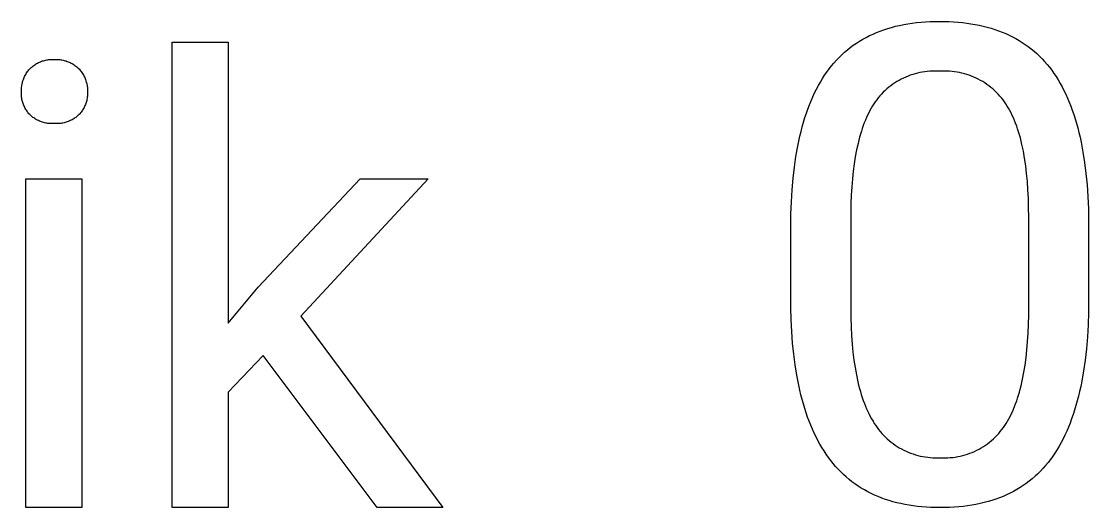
# Model space of a CAD drawing. Header units: millimetres. Extents: x 3269 to 7089, y 1744 to 4413.
# Drawn here: x 6159 to 6234.9, y 1911.6 to 1946.1 of the extents above; entities that cross this region are included whole.
import ezdxf

# ---------------------------------------------------------------- set-up
doc = ezdxf.new("R2010")
doc.units = ezdxf.units.MM
doc.header["$MEASUREMENT"] = 0
doc.layers.add('Domyślny', color=7, linetype='Continuous', true_color=0x000000)

msp = doc.modelspace()

# ---------------------------------------------------------------- linework, layer by layer
at = {"layer": 'Domyślny'}
for p, q in [((6223.602, 1946.131), (6223.935, 1946.141)), ((6223.935, 1946.141), (6224.274, 1946.145)), ((6224.274, 1946.145), (6224.61, 1946.141)), ((6224.61, 1946.141), (6224.94, 1946.131)), ((6219.791, 1945.353), (6220.05, 1945.455)), ((6220.05, 1945.455), (6220.315, 1945.55)), ((6220.315, 1945.55), (6220.586, 1945.638)), ((6220.586, 1945.638), (6220.862, 1945.719)), ((6220.862, 1945.719), (6221.144, 1945.793)), ((6221.144, 1945.793), (6221.431, 1945.86)), ((6221.431, 1945.86), (6221.724, 1945.919)), ((6221.724, 1945.919), (6222.023, 1945.972)), ((6222.023, 1945.972), (6222.328, 1946.018)), ((6222.328, 1946.018), (6222.638, 1946.057)), ((6222.638, 1946.057), (6222.954, 1946.088)), ((6222.954, 1946.088), (6223.275, 1946.113)), ((6223.275, 1946.113), (6223.602, 1946.131)), ((6224.94, 1946.131), (6225.264, 1946.114)), ((6225.264, 1946.114), (6225.583, 1946.09)), ((6225.583, 1946.09), (6225.896, 1946.06)), ((6225.896, 1946.06), (6226.204, 1946.022)), ((6226.204, 1946.022), (6226.506, 1945.978)), ((6226.506, 1945.978), (6226.802, 1945.927)), ((6226.802, 1945.927), (6227.093, 1945.87)), ((6227.093, 1945.87), (6227.379, 1945.805)), ((6227.379, 1945.805), (6227.659, 1945.734)), ((6227.659, 1945.734), (6227.933, 1945.656)), ((6227.933, 1945.656), (6228.201, 1945.571)), ((6228.201, 1945.571), (6228.464, 1945.479)), ((6228.464, 1945.479), (6228.722, 1945.381)), ((6228.722, 1945.381), (6228.974, 1945.275)), ((6169.703, 1911.584), (6169.703, 1944.67)), ((6169.703, 1944.67), (6173.68, 1944.67)), ((6173.68, 1944.67), (6173.68, 1924.693)), ((6218.355, 1944.593), (6218.58, 1944.737)), ((6218.58, 1944.737), (6218.811, 1944.874)), ((6218.811, 1944.874), (6219.048, 1945.005)), ((6219.048, 1945.005), (6219.29, 1945.128)), ((6219.29, 1945.128), (6219.538, 1945.244)), ((6219.538, 1945.244), (6219.791, 1945.353)), ((6228.974, 1945.275), (6229.22, 1945.163)), ((6229.22, 1945.163), (6229.461, 1945.044)), ((6229.461, 1945.044), (6229.696, 1944.919)), ((6229.696, 1944.919), (6229.926, 1944.786)), ((6229.926, 1944.786), (6230.15, 1944.647)), ((6230.15, 1944.647), (6230.368, 1944.501)), ((6217.315, 1943.766), (6217.512, 1943.945)), ((6217.512, 1943.945), (6217.714, 1944.118)), ((6217.714, 1944.118), (6217.922, 1944.283)), ((6217.922, 1944.283), (6218.136, 1944.441)), ((6218.136, 1944.441), (6218.355, 1944.593)), ((6230.368, 1944.501), (6230.581, 1944.348)), ((6230.581, 1944.348), (6230.788, 1944.189)), ((6230.788, 1944.189), (6230.99, 1944.022)), ((6230.99, 1944.022), (6231.186, 1943.849)), ((6159.92, 1943.061), (6159.985, 1943.102)), ((6159.985, 1943.102), (6160.052, 1943.142)), ((6160.052, 1943.142), (6160.119, 1943.179)), ((6160.119, 1943.179), (6160.189, 1943.214)), ((6160.189, 1943.214), (6160.259, 1943.247)), ((6160.259, 1943.247), (6160.33, 1943.277)), ((6160.33, 1943.277), (6160.403, 1943.304)), ((6160.403, 1943.304), (6160.476, 1943.329)), ((6160.476, 1943.329), (6160.55, 1943.351)), ((6160.55, 1943.351), (6160.625, 1943.371)), ((6160.625, 1943.371), (6160.7, 1943.388)), ((6160.7, 1943.388), (6160.776, 1943.403)), ((6160.776, 1943.403), (6160.853, 1943.415)), ((6160.853, 1943.415), (6160.93, 1943.424)), ((6160.93, 1943.424), (6161.007, 1943.43)), ((6161.007, 1943.43), (6161.084, 1943.434)), ((6161.084, 1943.434), (6161.162, 1943.435)), ((6161.162, 1943.435), (6161.239, 1943.434)), ((6161.239, 1943.434), (6161.316, 1943.43)), ((6161.316, 1943.43), (6161.394, 1943.434)), ((6161.394, 1943.434), (6161.472, 1943.435)), ((6161.472, 1943.435), (6161.549, 1943.434)), ((6161.549, 1943.434), (6161.627, 1943.43)), ((6161.627, 1943.43), (6161.705, 1943.423)), ((6161.705, 1943.423), (6161.782, 1943.414)), ((6161.782, 1943.414), (6161.859, 1943.402)), ((6161.859, 1943.402), (6161.935, 1943.388)), ((6161.935, 1943.388), (6162.011, 1943.37)), ((6162.011, 1943.37), (6162.086, 1943.351)), ((6162.086, 1943.351), (6162.16, 1943.328)), ((6162.16, 1943.328), (6162.234, 1943.303)), ((6162.234, 1943.303), (6162.307, 1943.276)), ((6162.307, 1943.276), (6162.378, 1943.246)), ((6162.378, 1943.246), (6162.449, 1943.213)), ((6162.449, 1943.213), (6162.519, 1943.179)), ((6162.519, 1943.179), (6162.587, 1943.141)), ((6162.587, 1943.141), (6162.654, 1943.102)), ((6162.654, 1943.102), (6162.719, 1943.06)), ((6216.585, 1942.978), (6216.759, 1943.185)), ((6216.759, 1943.185), (6216.938, 1943.386)), ((6216.938, 1943.386), (6217.124, 1943.579)), ((6217.124, 1943.579), (6217.315, 1943.766)), ((6231.186, 1943.849), (6231.377, 1943.669)), ((6231.377, 1943.669), (6231.562, 1943.482)), ((6231.562, 1943.482), (6231.741, 1943.289)), ((6231.741, 1943.289), (6231.915, 1943.089)), ((6159.243, 1942.3), (6159.282, 1942.37)), ((6159.282, 1942.37), (6159.323, 1942.44)), ((6159.323, 1942.44), (6159.367, 1942.508)), ((6159.367, 1942.508), (6159.413, 1942.574)), ((6159.413, 1942.574), (6159.461, 1942.639)), ((6159.461, 1942.639), (6159.511, 1942.702)), ((6159.511, 1942.702), (6159.563, 1942.764)), ((6159.563, 1942.764), (6159.618, 1942.818)), ((6159.618, 1942.818), (6159.675, 1942.871)), ((6159.675, 1942.871), (6159.734, 1942.922)), ((6159.734, 1942.922), (6159.794, 1942.97)), ((6159.794, 1942.97), (6159.856, 1943.016)), ((6159.856, 1943.016), (6159.92, 1943.061)), ((6162.719, 1943.06), (6162.783, 1943.016)), ((6162.783, 1943.016), (6162.846, 1942.97)), ((6162.846, 1942.97), (6162.907, 1942.921)), ((6162.907, 1942.921), (6162.966, 1942.871)), ((6162.966, 1942.871), (6163.023, 1942.818)), ((6163.023, 1942.818), (6163.079, 1942.764)), ((6163.079, 1942.764), (6163.132, 1942.703)), ((6163.132, 1942.703), (6163.183, 1942.64)), ((6163.183, 1942.64), (6163.232, 1942.575)), ((6163.232, 1942.575), (6163.278, 1942.509)), ((6163.278, 1942.509), (6163.322, 1942.441)), ((6163.322, 1942.441), (6163.364, 1942.372)), ((6163.364, 1942.372), (6163.404, 1942.301)), ((6216.096, 1942.312), (6216.253, 1942.541)), ((6216.253, 1942.541), (6216.416, 1942.763)), ((6216.416, 1942.763), (6216.585, 1942.978)), ((6222.358, 1942.372), (6222.191, 1942.316)), ((6222.527, 1942.422), (6222.358, 1942.372)), ((6222.698, 1942.467), (6222.527, 1942.422)), ((6222.87, 1942.505), (6222.698, 1942.467)), ((6223.043, 1942.538), (6222.87, 1942.505)), ((6223.218, 1942.565), (6223.043, 1942.538)), ((6223.393, 1942.586), (6223.218, 1942.565)), ((6223.569, 1942.601), (6223.393, 1942.586)), ((6223.745, 1942.61), (6223.569, 1942.601)), ((6223.921, 1942.612), (6223.745, 1942.61)), ((6224.098, 1942.609), (6223.921, 1942.612)), ((6224.274, 1942.6), (6224.098, 1942.609)), ((6224.451, 1942.609), (6224.274, 1942.6)), ((6224.629, 1942.612), (6224.451, 1942.609)), ((6224.807, 1942.61), (6224.629, 1942.612)), ((6224.985, 1942.601), (6224.807, 1942.61)), ((6225.162, 1942.586), (6224.985, 1942.601)), ((6225.338, 1942.565), (6225.162, 1942.586)), ((6225.514, 1942.538), (6225.338, 1942.565)), ((6225.689, 1942.505), (6225.514, 1942.538)), ((6225.862, 1942.466), (6225.689, 1942.505)), ((6226.034, 1942.422), (6225.862, 1942.466)), ((6226.205, 1942.371), (6226.034, 1942.422)), ((6226.374, 1942.315), (6226.205, 1942.371)), ((6231.915, 1943.089), (6232.083, 1942.881)), ((6232.083, 1942.881), (6232.246, 1942.668)), ((6232.246, 1942.668), (6232.403, 1942.447)), ((6232.403, 1942.447), (6232.556, 1942.218)), ((6158.996, 1941.535), (6159.008, 1941.615)), ((6159.008, 1941.615), (6159.024, 1941.694)), ((6159.024, 1941.694), (6159.042, 1941.773)), ((6159.042, 1941.773), (6159.063, 1941.851)), ((6159.063, 1941.851), (6159.087, 1941.928)), ((6159.087, 1941.928), (6159.113, 1942.004)), ((6159.113, 1942.004), (6159.142, 1942.08)), ((6159.142, 1942.08), (6159.173, 1942.154)), ((6159.173, 1942.154), (6159.207, 1942.227)), ((6159.207, 1942.227), (6159.243, 1942.3)), ((6163.404, 1942.301), (6163.44, 1942.229)), ((6163.44, 1942.229), (6163.475, 1942.156)), ((6163.475, 1942.156), (6163.507, 1942.081)), ((6163.507, 1942.081), (6163.536, 1942.006)), ((6163.536, 1942.006), (6163.563, 1941.929)), ((6163.563, 1941.929), (6163.587, 1941.852)), ((6163.587, 1941.852), (6163.608, 1941.774)), ((6163.608, 1941.774), (6163.627, 1941.695)), ((6163.627, 1941.695), (6163.643, 1941.616)), ((6163.643, 1941.616), (6163.656, 1941.536)), ((6215.517, 1941.322), (6215.654, 1941.581)), ((6215.654, 1941.581), (6215.796, 1941.832)), ((6215.796, 1941.832), (6215.944, 1942.076)), ((6215.944, 1942.076), (6216.096, 1942.312)), ((6220.941, 1941.67), (6220.798, 1941.566)), ((6221.087, 1941.769), (6220.941, 1941.67)), ((6221.236, 1941.863), (6221.087, 1941.769)), ((6221.388, 1941.952), (6221.236, 1941.863)), ((6221.544, 1942.036), (6221.388, 1941.952)), ((6221.702, 1942.114), (6221.544, 1942.036)), ((6221.862, 1942.187), (6221.702, 1942.114)), ((6222.026, 1942.254), (6221.862, 1942.187)), ((6222.191, 1942.316), (6222.026, 1942.254)), ((6226.54, 1942.253), (6226.374, 1942.315)), ((6226.705, 1942.185), (6226.54, 1942.253)), ((6226.867, 1942.112), (6226.705, 1942.185)), ((6227.026, 1942.034), (6226.867, 1942.112)), ((6227.183, 1941.95), (6227.026, 1942.034)), ((6227.337, 1941.86), (6227.183, 1941.95)), ((6227.488, 1941.766), (6227.337, 1941.86)), ((6227.635, 1941.666), (6227.488, 1941.766)), ((6227.779, 1941.562), (6227.635, 1941.666)), ((6232.556, 1942.218), (6232.704, 1941.982)), ((6232.704, 1941.982), (6232.847, 1941.739)), ((6232.847, 1941.739), (6232.985, 1941.489)), ((6158.971, 1941.213), (6158.973, 1941.294)), ((6158.972, 1941.132), (6158.971, 1941.213)), ((6158.971, 1941.056), (6158.972, 1941.132)), ((6158.972, 1940.98), (6158.971, 1941.056)), ((6158.976, 1940.903), (6158.972, 1940.98)), ((6158.973, 1941.294), (6158.978, 1941.374)), ((6158.983, 1940.827), (6158.976, 1940.903)), ((6158.978, 1941.374), (6158.985, 1941.455)), ((6158.992, 1940.751), (6158.983, 1940.827)), ((6158.985, 1941.455), (6158.996, 1941.535)), ((6163.656, 1941.536), (6163.666, 1941.456)), ((6163.669, 1940.826), (6163.66, 1940.75)), ((6163.666, 1941.456), (6163.674, 1941.375)), ((6163.675, 1940.903), (6163.669, 1940.826)), ((6163.674, 1941.375), (6163.679, 1941.294)), ((6163.679, 1940.979), (6163.675, 1940.903)), ((6163.679, 1941.294), (6163.681, 1941.213)), ((6163.681, 1941.056), (6163.679, 1940.979)), ((6163.681, 1941.213), (6163.68, 1941.132)), ((6163.68, 1941.132), (6163.681, 1941.056)), ((6215.257, 1940.782), (6215.384, 1941.056)), ((6215.384, 1941.056), (6215.517, 1941.322)), ((6220.025, 1940.846), (6219.911, 1940.711)), ((6220.143, 1940.977), (6220.025, 1940.846)), ((6220.266, 1941.103), (6220.143, 1940.977)), ((6220.393, 1941.226), (6220.266, 1941.103)), ((6220.524, 1941.344), (6220.393, 1941.226)), ((6220.659, 1941.457), (6220.524, 1941.344)), ((6220.798, 1941.566), (6220.659, 1941.457)), ((6227.919, 1941.453), (6227.779, 1941.562)), ((6228.056, 1941.339), (6227.919, 1941.453)), ((6228.188, 1941.22), (6228.056, 1941.339)), ((6228.317, 1941.097), (6228.188, 1941.22)), ((6228.441, 1940.97), (6228.317, 1941.097)), ((6228.561, 1940.839), (6228.441, 1940.97)), ((6228.676, 1940.703), (6228.561, 1940.839)), ((6232.985, 1941.489), (6233.118, 1941.231)), ((6233.118, 1941.231), (6233.246, 1940.966)), ((6233.246, 1940.966), (6233.369, 1940.693)), ((6159.003, 1940.676), (6158.992, 1940.751)), ((6159.017, 1940.601), (6159.003, 1940.676)), ((6159.034, 1940.526), (6159.017, 1940.601)), ((6159.053, 1940.452), (6159.034, 1940.526)), ((6159.075, 1940.379), (6159.053, 1940.452)), ((6159.098, 1940.306), (6159.075, 1940.379)), ((6159.125, 1940.234), (6159.098, 1940.306)), ((6159.154, 1940.164), (6159.125, 1940.234)), ((6159.185, 1940.094), (6159.154, 1940.164)), ((6159.218, 1940.025), (6159.185, 1940.094)), ((6163.463, 1940.092), (6163.429, 1940.024)), ((6163.495, 1940.162), (6163.463, 1940.092)), ((6163.524, 1940.233), (6163.495, 1940.162)), ((6163.551, 1940.305), (6163.524, 1940.233)), ((6163.575, 1940.377), (6163.551, 1940.305)), ((6163.597, 1940.451), (6163.575, 1940.377)), ((6163.617, 1940.525), (6163.597, 1940.451)), ((6163.633, 1940.599), (6163.617, 1940.525)), ((6163.648, 1940.675), (6163.633, 1940.599)), ((6163.66, 1940.75), (6163.648, 1940.675)), ((6214.904, 1939.916), (6215.017, 1940.212)), ((6215.017, 1940.212), (6215.134, 1940.501)), ((6215.134, 1940.501), (6215.257, 1940.782)), ((6219.504, 1940.135), (6219.412, 1939.979)), ((6219.598, 1940.284), (6219.504, 1940.135)), ((6219.698, 1940.43), (6219.598, 1940.284)), ((6219.802, 1940.572), (6219.698, 1940.43)), ((6219.911, 1940.711), (6219.802, 1940.572)), ((6228.786, 1940.564), (6228.676, 1940.703)), ((6228.892, 1940.421), (6228.786, 1940.564)), ((6228.993, 1940.275), (6228.892, 1940.421)), ((6229.089, 1940.125), (6228.993, 1940.275)), ((6229.182, 1939.967), (6229.089, 1940.125)), ((6233.369, 1940.693), (6233.488, 1940.413)), ((6233.488, 1940.413), (6233.602, 1940.126)), ((6233.602, 1940.126), (6233.711, 1939.831)), ((6159.254, 1939.958), (6159.218, 1940.025)), ((6159.292, 1939.891), (6159.254, 1939.958)), ((6159.332, 1939.826), (6159.292, 1939.891)), ((6159.374, 1939.763), (6159.332, 1939.826)), ((6159.418, 1939.7), (6159.374, 1939.763)), ((6159.465, 1939.64), (6159.418, 1939.7)), ((6159.513, 1939.581), (6159.465, 1939.64)), ((6159.563, 1939.523), (6159.513, 1939.581)), ((6159.619, 1939.47), (6159.563, 1939.523)), ((6159.677, 1939.419), (6159.619, 1939.47)), ((6159.736, 1939.37), (6159.677, 1939.419)), ((6159.797, 1939.323), (6159.736, 1939.37)), ((6159.86, 1939.278), (6159.797, 1939.323)), ((6162.843, 1939.323), (6162.78, 1939.279)), ((6162.905, 1939.37), (6162.843, 1939.323)), ((6162.964, 1939.419), (6162.905, 1939.37)), ((6163.022, 1939.47), (6162.964, 1939.419)), ((6163.079, 1939.523), (6163.022, 1939.47)), ((6163.13, 1939.58), (6163.079, 1939.523)), ((6163.179, 1939.639), (6163.13, 1939.58)), ((6163.226, 1939.7), (6163.179, 1939.639)), ((6163.271, 1939.762), (6163.226, 1939.7)), ((6163.314, 1939.825), (6163.271, 1939.762)), ((6163.355, 1939.89), (6163.314, 1939.825)), ((6163.393, 1939.956), (6163.355, 1939.89)), ((6163.429, 1940.024), (6163.393, 1939.956)), ((6214.597, 1938.984), (6214.695, 1939.302)), ((6214.695, 1939.302), (6214.797, 1939.613)), ((6214.797, 1939.613), (6214.904, 1939.916)), ((6219.152, 1939.478), (6219.071, 1939.301)), ((6219.236, 1939.65), (6219.152, 1939.478)), ((6219.322, 1939.817), (6219.236, 1939.65)), ((6219.412, 1939.979), (6219.322, 1939.817)), ((6229.273, 1939.804), (6229.182, 1939.967)), ((6229.361, 1939.635), (6229.273, 1939.804)), ((6229.445, 1939.46), (6229.361, 1939.635)), ((6229.527, 1939.28), (6229.445, 1939.46)), ((6233.711, 1939.831), (6233.814, 1939.529)), ((6233.814, 1939.529), (6233.914, 1939.219)), ((6159.924, 1939.235), (6159.86, 1939.278)), ((6159.989, 1939.195), (6159.924, 1939.235)), ((6160.056, 1939.156), (6159.989, 1939.195)), ((6160.124, 1939.12), (6160.056, 1939.156)), ((6160.193, 1939.087), (6160.124, 1939.12)), ((6160.263, 1939.055), (6160.193, 1939.087)), ((6160.335, 1939.026), (6160.263, 1939.055)), ((6160.407, 1939), (6160.335, 1939.026)), ((6160.48, 1938.976), (6160.407, 1939)), ((6160.554, 1938.954), (6160.48, 1938.976)), ((6160.628, 1938.935), (6160.554, 1938.954)), ((6160.704, 1938.919), (6160.628, 1938.935)), ((6160.779, 1938.905), (6160.704, 1938.919)), ((6160.855, 1938.893), (6160.779, 1938.905)), ((6160.932, 1938.885), (6160.855, 1938.893)), ((6161.009, 1938.879), (6160.932, 1938.885)), ((6161.086, 1938.875), (6161.009, 1938.879)), ((6161.163, 1938.874), (6161.086, 1938.875)), ((6161.239, 1938.876), (6161.163, 1938.874)), ((6161.316, 1938.88), (6161.239, 1938.876)), ((6161.394, 1938.876), (6161.316, 1938.88)), ((6161.471, 1938.874), (6161.394, 1938.876)), ((6161.548, 1938.876), (6161.471, 1938.874)), ((6161.625, 1938.879), (6161.548, 1938.876)), ((6161.702, 1938.885), (6161.625, 1938.879)), ((6161.779, 1938.894), (6161.702, 1938.885)), ((6161.856, 1938.906), (6161.779, 1938.894)), ((6161.932, 1938.919), (6161.856, 1938.906)), ((6162.007, 1938.936), (6161.932, 1938.919)), ((6162.082, 1938.955), (6162.007, 1938.936)), ((6162.156, 1938.977), (6162.082, 1938.955)), ((6162.23, 1939.001), (6162.156, 1938.977)), ((6162.302, 1939.027), (6162.23, 1939.001)), ((6162.374, 1939.056), (6162.302, 1939.027)), ((6162.445, 1939.087), (6162.374, 1939.056)), ((6162.514, 1939.121), (6162.445, 1939.087)), ((6162.583, 1939.157), (6162.514, 1939.121)), ((6162.65, 1939.195), (6162.583, 1939.157)), ((6162.716, 1939.236), (6162.65, 1939.195)), ((6162.78, 1939.279), (6162.716, 1939.236)), ((6214.417, 1938.325), (6214.505, 1938.658)), ((6214.505, 1938.658), (6214.597, 1938.984)), ((6218.845, 1938.738), (6218.776, 1938.54)), ((6218.918, 1938.931), (6218.845, 1938.738)), ((6218.993, 1939.118), (6218.918, 1938.931)), ((6219.071, 1939.301), (6218.993, 1939.118)), ((6229.605, 1939.094), (6229.527, 1939.28)), ((6229.681, 1938.902), (6229.605, 1939.094)), ((6229.754, 1938.704), (6229.681, 1938.902)), ((6229.824, 1938.501), (6229.754, 1938.704)), ((6233.914, 1939.219), (6234.008, 1938.902)), ((6234.008, 1938.902), (6234.097, 1938.578)), ((6234.097, 1938.578), (6234.182, 1938.247)), ((6214.257, 1937.636), (6214.335, 1937.984)), ((6214.335, 1937.984), (6214.417, 1938.325)), ((6218.584, 1937.915), (6218.526, 1937.696)), ((6218.645, 1938.128), (6218.584, 1937.915)), ((6218.709, 1938.337), (6218.645, 1938.128)), ((6218.776, 1938.54), (6218.709, 1938.337)), ((6229.89, 1938.291), (6229.824, 1938.501)), ((6229.954, 1938.077), (6229.89, 1938.291)), ((6230.015, 1937.856), (6229.954, 1938.077)), ((6230.073, 1937.63), (6230.015, 1937.856)), ((6234.182, 1938.247), (6234.261, 1937.908)), ((6234.261, 1937.908), (6234.336, 1937.561)), ((6214.055, 1936.547), (6214.185, 1937.28)), ((6214.185, 1937.28), (6214.257, 1937.636)), ((6218.471, 1937.473), (6218.368, 1937.01)), ((6218.526, 1937.696), (6218.471, 1937.473)), ((6230.128, 1937.398), (6230.073, 1937.63)), ((6230.229, 1936.916), (6230.128, 1937.398)), ((6234.336, 1937.561), (6234.471, 1936.847)), ((6213.945, 1935.783), (6214.055, 1936.547)), ((6218.278, 1936.526), (6218.198, 1936.022)), ((6218.368, 1937.01), (6218.278, 1936.526)), ((6230.318, 1936.412), (6230.229, 1936.916)), ((6230.395, 1935.885), (6230.318, 1936.412)), ((6234.471, 1936.847), (6234.587, 1936.102)), ((6213.855, 1934.99), (6213.945, 1935.783)), ((6218.198, 1936.022), (6218.13, 1935.497)), ((6230.46, 1935.334), (6230.395, 1935.885)), ((6234.587, 1936.102), (6234.683, 1935.328)), ((6159.295, 1911.584), (6159.295, 1934.951)), ((6159.295, 1934.951), (6163.276, 1934.951)), ((6163.276, 1934.951), (6163.276, 1911.584)), ((6175.809, 1927.261), (6183.056, 1934.951)), ((6187.897, 1934.951), (6178.84, 1925.19)), ((6183.056, 1934.951), (6187.897, 1934.951)), ((6213.785, 1934.167), (6213.855, 1934.99)), ((6218.073, 1934.951), (6218.028, 1934.384)), ((6218.13, 1935.497), (6218.073, 1934.951)), ((6230.514, 1934.761), (6230.46, 1935.334)), ((6230.555, 1934.165), (6230.514, 1934.761)), ((6234.683, 1935.328), (6234.76, 1934.525)), ((6213.735, 1933.314), (6213.785, 1934.167)), ((6218.028, 1934.384), (6217.994, 1933.797)), ((6230.585, 1933.546), (6230.555, 1934.165)), ((6234.76, 1934.525), (6234.817, 1933.692)), ((6213.705, 1932.432), (6213.735, 1933.314)), ((6217.994, 1933.797), (6217.971, 1933.19)), ((6230.603, 1932.904), (6230.585, 1933.546)), ((6234.817, 1933.692), (6234.855, 1932.83)), ((6217.971, 1933.19), (6217.96, 1932.561)), ((6217.96, 1932.561), (6217.96, 1925.746)), ((6230.609, 1932.24), (6230.603, 1932.904)), ((6234.855, 1932.83), (6234.873, 1931.938)), ((6213.695, 1931.52), (6213.705, 1932.432)), ((6230.609, 1925.261), (6230.609, 1932.24)), ((6234.873, 1931.938), (6234.873, 1926.393)), ((6213.695, 1925.815), (6213.695, 1931.52)), ((6173.68, 1924.693), (6175.809, 1927.261)), ((6213.717, 1924.942), (6213.695, 1925.815)), ((6217.96, 1925.746), (6217.966, 1925.077)), ((6234.873, 1926.393), (6234.863, 1925.47)), ((6178.84, 1925.19), (6188.95, 1911.584)), ((6213.758, 1924.097), (6213.717, 1924.942)), ((6217.966, 1925.077), (6217.985, 1924.431)), ((6230.594, 1924.616), (6230.609, 1925.261)), ((6234.863, 1925.47), (6234.833, 1924.576)), ((6217.985, 1924.431), (6218.016, 1923.808)), ((6230.568, 1923.992), (6230.594, 1924.616)), ((6234.833, 1924.576), (6234.783, 1923.713)), ((6213.818, 1923.279), (6213.758, 1924.097)), ((6218.016, 1923.808), (6218.059, 1923.206)), ((6230.483, 1922.811), (6230.531, 1923.391)), ((6230.531, 1923.391), (6230.568, 1923.992)), ((6234.783, 1923.713), (6234.713, 1922.88)), ((6213.898, 1922.489), (6213.818, 1923.279)), ((6218.059, 1923.206), (6218.114, 1922.627)), ((6218.114, 1922.627), (6218.182, 1922.07)), ((6230.423, 1922.254), (6230.483, 1922.811)), ((6234.713, 1922.88), (6234.623, 1922.077)), ((6176.174, 1922.405), (6173.68, 1919.791)), ((6184.281, 1911.584), (6176.174, 1922.405)), ((6213.997, 1921.726), (6213.898, 1922.489)), ((6218.182, 1922.07), (6218.262, 1921.535)), ((6230.351, 1921.718), (6230.423, 1922.254)), ((6234.623, 1922.077), (6234.514, 1921.304)), ((6214.115, 1920.991), (6213.997, 1921.726)), ((6218.262, 1921.535), (6218.355, 1921.022)), ((6230.174, 1920.713), (6230.268, 1921.204)), ((6230.268, 1921.204), (6230.351, 1921.718)), ((6234.514, 1921.304), (6234.384, 1920.562)), ((6214.253, 1920.283), (6214.115, 1920.991)), ((6218.355, 1921.022), (6218.459, 1920.531)), ((6218.459, 1920.531), (6218.516, 1920.294)), ((6230.068, 1920.243), (6230.174, 1920.713)), ((6234.384, 1920.562), (6234.311, 1920.202)), ((6173.68, 1919.791), (6173.68, 1911.584)), ((6214.329, 1919.94), (6214.253, 1920.283)), ((6214.411, 1919.603), (6214.329, 1919.94)), ((6214.497, 1919.273), (6214.411, 1919.603)), ((6218.516, 1920.294), (6218.577, 1920.063)), ((6218.577, 1920.063), (6218.64, 1919.837)), ((6218.64, 1919.837), (6218.706, 1919.617)), ((6218.706, 1919.617), (6218.775, 1919.402)), ((6229.822, 1919.369), (6229.888, 1919.579)), ((6229.888, 1919.579), (6229.951, 1919.795)), ((6229.951, 1919.795), (6230.011, 1920.016)), ((6230.011, 1920.016), (6230.068, 1920.243)), ((6234.234, 1919.849), (6234.151, 1919.504)), ((6234.311, 1920.202), (6234.234, 1919.849)), ((6214.587, 1918.951), (6214.497, 1919.273)), ((6214.683, 1918.635), (6214.587, 1918.951)), ((6218.775, 1919.402), (6218.848, 1919.193)), ((6218.848, 1919.193), (6218.923, 1918.99)), ((6218.923, 1918.99), (6219.002, 1918.792)), ((6229.608, 1918.772), (6229.682, 1918.965)), ((6229.682, 1918.965), (6229.754, 1919.164)), ((6229.754, 1919.164), (6229.822, 1919.369)), ((6233.971, 1918.837), (6233.874, 1918.515)), ((6234.064, 1919.167), (6233.971, 1918.837)), ((6234.151, 1919.504), (6234.064, 1919.167)), ((6214.784, 1918.325), (6214.683, 1918.635)), ((6214.889, 1918.023), (6214.784, 1918.325)), ((6219.002, 1918.792), (6219.084, 1918.599)), ((6219.084, 1918.599), (6219.169, 1918.412)), ((6219.169, 1918.412), (6219.256, 1918.231)), ((6219.256, 1918.231), (6219.347, 1918.055)), ((6219.347, 1918.055), (6219.441, 1917.885)), ((6229.193, 1917.885), (6229.282, 1918.052)), ((6229.282, 1918.052), (6229.368, 1918.223)), ((6229.368, 1918.223), (6229.451, 1918.401)), ((6229.451, 1918.401), (6229.531, 1918.583)), ((6229.531, 1918.583), (6229.608, 1918.772)), ((6233.772, 1918.2), (6233.664, 1917.893)), ((6233.874, 1918.515), (6233.772, 1918.2)), ((6214.999, 1917.728), (6214.889, 1918.023)), ((6215.115, 1917.439), (6214.999, 1917.728)), ((6215.235, 1917.158), (6215.115, 1917.439)), ((6219.441, 1917.885), (6219.538, 1917.72)), ((6219.538, 1917.72), (6219.631, 1917.567)), ((6219.631, 1917.567), (6219.729, 1917.417)), ((6219.729, 1917.417), (6219.831, 1917.271)), ((6228.809, 1917.271), (6228.911, 1917.419)), ((6228.911, 1917.419), (6229.008, 1917.569)), ((6229.008, 1917.569), (6229.102, 1917.725)), ((6229.102, 1917.725), (6229.193, 1917.885)), ((6233.434, 1917.301), (6233.312, 1917.016)), ((6233.552, 1917.593), (6233.434, 1917.301)), ((6233.664, 1917.893), (6233.552, 1917.593)), ((6215.359, 1916.883), (6215.235, 1917.158)), ((6215.489, 1916.615), (6215.359, 1916.883)), ((6215.624, 1916.355), (6215.489, 1916.615)), ((6219.831, 1917.271), (6219.939, 1917.129)), ((6219.939, 1917.129), (6220.051, 1916.99)), ((6220.051, 1916.99), (6220.169, 1916.855)), ((6220.169, 1916.855), (6220.29, 1916.724)), ((6220.29, 1916.724), (6220.416, 1916.597)), ((6220.416, 1916.597), (6220.547, 1916.475)), ((6228.097, 1916.47), (6228.227, 1916.593)), ((6228.227, 1916.593), (6228.353, 1916.72)), ((6228.353, 1916.72), (6228.474, 1916.852)), ((6228.474, 1916.852), (6228.591, 1916.988)), ((6228.591, 1916.988), (6228.703, 1917.128)), ((6228.703, 1917.128), (6228.809, 1917.271)), ((6233.185, 1916.739), (6233.052, 1916.469)), ((6233.312, 1917.016), (6233.185, 1916.739)), ((6215.763, 1916.101), (6215.624, 1916.355)), ((6215.907, 1915.853), (6215.763, 1916.101)), ((6216.057, 1915.613), (6215.907, 1915.853)), ((6220.547, 1916.475), (6220.681, 1916.357)), ((6220.681, 1916.357), (6220.82, 1916.244)), ((6220.82, 1916.244), (6220.962, 1916.136)), ((6220.962, 1916.136), (6221.108, 1916.033)), ((6221.108, 1916.033), (6221.257, 1915.935)), ((6221.257, 1915.935), (6221.409, 1915.841)), ((6221.409, 1915.841), (6221.565, 1915.754)), ((6227.079, 1915.744), (6227.235, 1915.832)), ((6227.235, 1915.832), (6227.388, 1915.926)), ((6227.388, 1915.926), (6227.537, 1916.025)), ((6227.537, 1916.025), (6227.683, 1916.128)), ((6227.683, 1916.128), (6227.825, 1916.237)), ((6227.825, 1916.237), (6227.963, 1916.351)), ((6227.963, 1916.351), (6228.097, 1916.47)), ((6232.772, 1915.953), (6232.625, 1915.706)), ((6232.915, 1916.207), (6232.772, 1915.953)), ((6233.052, 1916.469), (6232.915, 1916.207)), ((6216.211, 1915.38), (6216.057, 1915.613)), ((6216.369, 1915.153), (6216.211, 1915.38)), ((6216.533, 1914.934), (6216.369, 1915.153)), ((6221.565, 1915.754), (6221.724, 1915.671)), ((6221.724, 1915.671), (6221.885, 1915.594)), ((6221.885, 1915.594), (6222.049, 1915.523)), ((6222.049, 1915.523), (6222.215, 1915.457)), ((6222.215, 1915.457), (6222.383, 1915.397)), ((6222.383, 1915.397), (6222.553, 1915.343)), ((6222.553, 1915.343), (6222.725, 1915.294)), ((6222.725, 1915.294), (6222.899, 1915.252)), ((6222.899, 1915.252), (6223.074, 1915.215)), ((6223.074, 1915.215), (6223.25, 1915.185)), ((6223.25, 1915.185), (6223.427, 1915.16)), ((6223.427, 1915.16), (6223.605, 1915.142)), ((6223.605, 1915.142), (6223.783, 1915.129)), ((6223.783, 1915.129), (6223.962, 1915.123)), ((6223.962, 1915.123), (6224.14, 1915.123)), ((6224.14, 1915.123), (6224.319, 1915.129)), ((6224.319, 1915.129), (6224.498, 1915.122)), ((6224.498, 1915.122), (6224.677, 1915.12)), ((6224.677, 1915.12), (6224.856, 1915.126)), ((6224.856, 1915.126), (6225.034, 1915.137)), ((6225.034, 1915.137), (6225.213, 1915.154)), ((6225.213, 1915.154), (6225.39, 1915.178)), ((6225.39, 1915.178), (6225.567, 1915.208)), ((6225.567, 1915.208), (6225.742, 1915.244)), ((6225.742, 1915.244), (6225.916, 1915.286)), ((6225.916, 1915.286), (6226.089, 1915.334)), ((6226.089, 1915.334), (6226.259, 1915.388)), ((6226.259, 1915.388), (6226.428, 1915.447)), ((6226.428, 1915.447), (6226.595, 1915.513)), ((6226.595, 1915.513), (6226.759, 1915.585)), ((6226.759, 1915.585), (6226.92, 1915.662)), ((6226.92, 1915.662), (6227.079, 1915.744)), ((6232.315, 1915.235), (6232.152, 1915.01)), ((6232.473, 1915.466), (6232.315, 1915.235)), ((6232.625, 1915.706), (6232.473, 1915.466)), ((6216.703, 1914.721), (6216.533, 1914.934)), ((6216.878, 1914.515), (6216.703, 1914.721)), ((6217.058, 1914.317), (6216.878, 1914.515)), ((6217.244, 1914.125), (6217.058, 1914.317)), ((6231.631, 1914.379), (6231.445, 1914.183)), ((6231.81, 1914.582), (6231.631, 1914.379)), ((6231.984, 1914.793), (6231.81, 1914.582)), ((6232.152, 1915.01), (6231.984, 1914.793)), ((6217.435, 1913.94), (6217.244, 1914.125)), ((6217.632, 1913.763), (6217.435, 1913.94)), ((6217.834, 1913.592), (6217.632, 1913.763)), ((6218.042, 1913.428), (6217.834, 1913.592)), ((6230.856, 1913.638), (6230.648, 1913.47)), ((6231.058, 1913.812), (6230.856, 1913.638)), ((6231.255, 1913.994), (6231.058, 1913.812)), ((6231.445, 1914.183), (6231.255, 1913.994)), ((6218.255, 1913.271), (6218.042, 1913.428)), ((6218.473, 1913.121), (6218.255, 1913.271)), ((6218.697, 1912.978), (6218.473, 1913.121)), ((6218.926, 1912.843), (6218.697, 1912.978)), ((6219.161, 1912.714), (6218.926, 1912.843)), ((6229.526, 1912.739), (6229.284, 1912.615)), ((6229.761, 1912.871), (6229.526, 1912.739)), ((6229.992, 1913.01), (6229.761, 1912.871)), ((6230.216, 1913.156), (6229.992, 1913.01)), ((6230.435, 1913.31), (6230.216, 1913.156)), ((6230.648, 1913.47), (6230.435, 1913.31)), ((6219.401, 1912.592), (6219.161, 1912.714)), ((6219.647, 1912.477), (6219.401, 1912.592)), ((6219.898, 1912.369), (6219.647, 1912.477)), ((6220.155, 1912.267), (6219.898, 1912.369)), ((6220.417, 1912.173), (6220.155, 1912.267)), ((6220.684, 1912.086), (6220.417, 1912.173)), ((6220.957, 1912.006), (6220.684, 1912.086)), ((6221.236, 1911.933), (6220.957, 1912.006)), ((6227.717, 1912.016), (6227.437, 1911.941)), ((6227.993, 1912.098), (6227.717, 1912.016)), ((6228.262, 1912.187), (6227.993, 1912.098)), ((6228.526, 1912.283), (6228.262, 1912.187)), ((6228.784, 1912.386), (6228.526, 1912.283)), ((6229.037, 1912.497), (6228.784, 1912.386)), ((6229.284, 1912.615), (6229.037, 1912.497)), ((6163.276, 1911.584), (6159.295, 1911.584)), ((6173.68, 1911.584), (6169.703, 1911.584)), ((6188.95, 1911.584), (6184.281, 1911.584)), ((6221.519, 1911.867), (6221.236, 1911.933)), ((6221.809, 1911.807), (6221.519, 1911.867)), ((6222.103, 1911.755), (6221.809, 1911.807)), ((6222.404, 1911.71), (6222.103, 1911.755)), ((6222.709, 1911.671), (6222.404, 1911.71)), ((6223.02, 1911.64), (6222.709, 1911.671)), ((6223.337, 1911.616), (6223.02, 1911.64)), ((6223.659, 1911.598), (6223.337, 1911.616)), ((6223.986, 1911.588), (6223.659, 1911.598)), ((6224.319, 1911.584), (6223.986, 1911.588)), ((6224.656, 1911.588), (6224.319, 1911.584)), ((6224.987, 1911.599), (6224.656, 1911.588)), ((6225.313, 1911.616), (6224.987, 1911.599)), ((6225.633, 1911.641), (6225.313, 1911.616)), ((6225.948, 1911.673), (6225.633, 1911.641)), ((6226.257, 1911.713), (6225.948, 1911.673)), ((6226.56, 1911.759), (6226.257, 1911.713)), ((6226.858, 1911.813), (6226.56, 1911.759)), ((6227.15, 1911.873), (6226.858, 1911.813)), ((6227.437, 1911.941), (6227.15, 1911.873))]:
    msp.add_line(p, q, dxfattribs=at)

doc.saveas('drawing.dxf')
